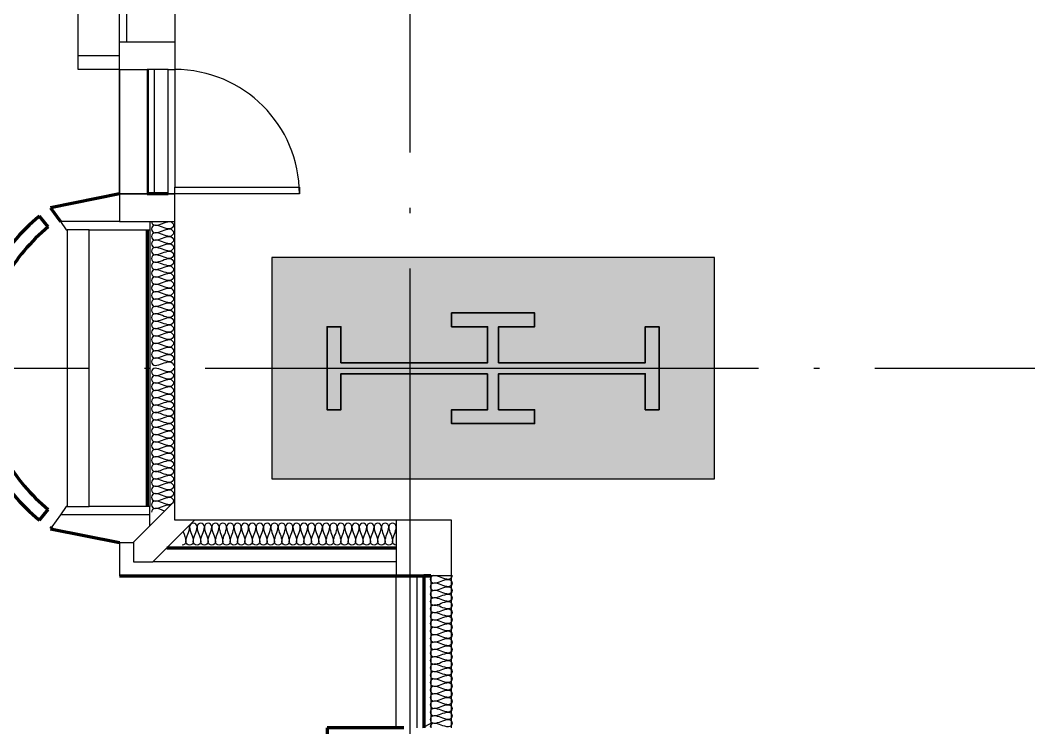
# Model space of a CAD drawing. Header units: millimetres. Extents: x 11476074 to 24729458, y -1239991 to 2813188.
# Drawn here: x 12556888 to 12560533, y 367813 to 370371 of the extents above; entities that cross this region are included whole.
import ezdxf

# ---------------------------------------------------------------- set-up
doc = ezdxf.new("R2010")
doc.units = ezdxf.units.MM
doc.header["$LTSCALE"] = 1000
doc.linetypes.add('DOTE', pattern=[2.42, 2, -0.2, 0.02, -0.2])
for name, color, linetype in [('A-AXIS', 18, 'DOTE'), ('A-DETL-0001', 1, 'Continuous'), ('A-GLAZ', 4, 'Continuous'), ('G-RCZ-CONLine', 5, 'Continuous'), ('PUB_HATCH', 8, 'Continuous'), ('排水沟', 133, 'Continuous')]:
    doc.layers.add(name, color=color, linetype=linetype)
for name, color, linetype, lineweight in [('A-GENM', 2, 'Continuous', 70), ('A-GENM-PROJ', 2, 'Continuous', 25), ('A-GLAZ-PROJ', 2, 'Continuous', 25), ('钢柱', 51, 'Continuous', 35)]:
    doc.layers.add(name, color=color, linetype=linetype, lineweight=lineweight)

# ---------------------------------------------------------------- blocks, each defined once
blk = doc.blocks.new('FO-Exterior Column FULL - FO-Exterior Column FULL-4205894-850_L52 HOTEL')
at = {"layer": 'A-GENM'}
for p, q in [((25, 599.6), (-25, 599.6)), ((-25, 599.6), (-25, 399.6)), ((25, 399.6), (25, 599.6)), ((-75, 494.9), (-75, 545.2)), ((75, 545.2), (75, 494.9)), ((-304, 480.9), (-282.7, 435.7)), ((282.7, 435.7), (304, 480.9)), ((-324, 414.4), (-348.5, 458)), ((348.5, 458), (324, 414.4)), ((-25, 399.6), (25, 399.6)), ((-549.6, 289.3), (-510.9, 257.6)), ((510.9, 257.6), (549.6, 289.3)), ((-580.2, 249.1), (-630, -0.1)), ((-574.3, 244.9), (-580.2, 249.1)), ((580.2, 249.1), (529.9, 213.5)), ((629.9, 0), (580.2, 249.1)), ((500, -100.4), (-500, -100.4)), ((630, -175.2), (630, -100))]:
    blk.add_line(p, q, dxfattribs=at)
for radius, start, end in [(711.1, 96.057, 115.3158), (711.1, 64.6842, 83.943), (661.1, 96.517, 115.3158), (661.1, 64.6842, 83.483), (711.1, 119.3446, 140.6106), (711.1, 39.3894, 60.6554), (661.1, 119.3446, 140.6107), (661.1, 39.3893, 60.6554)]:
    blk.add_arc((0, -161.9), radius, start, end, dxfattribs=at)
blk = doc.blocks.new('FO-CORNER LOUVERS - FO-CORNER LOUVERS 1000-5059478-850_L52 HOTEL')
at = {"layer": 'A-GENM'}
for p, q in [((0, 1099.9), (0, 99.9)), ((100, 100), (100, 929.4)), ((-550, 350), (-600, 350)), ((-600, 350), (-600, 72.6)), ((-550, 72.7), (-550, 350)), ((0, 99.9), (0, -25.1)), ((-619.8, 61.7), (-650, 61.7)), ((-650, 61.7), (-650, -100)), ((0, -0.1), (-549.9, -0.1)), ((0, -25.1), (0, -0.1))]:
    blk.add_line(p, q, dxfattribs=at)
at = {"layer": 'A-GENM-PROJ'}
for p, q in [((-550, 99.9), (0, 99.9)), ((0, 24.9), (-549.9, 24.9))]:
    blk.add_line(p, q, dxfattribs=at)
blk = doc.blocks.new('FO-Vision Panels-Corner - Regular 2-V27-850_L52 HOTEL')
at = {"layer": 'A-GLAZ'}
for p, q in [((845.4, 0), (-845.4, 0)), ((-845.4, 0), (-845.4, -25)), ((845.4, -25), (845.4, 0)), ((-810.4, -25), (-845.4, -25)), ((-845.4, -25), (-845.4, -26.4)), ((-845.4, -25), (787.4, -25)), ((845.4, -25), (834.2, -25)), ((834.2, -25), (845.4, -25)), ((845.4, -30.9), (845.4, -25)), ((845.4, -141.5), (845.4, -107))]:
    blk.add_line(p, q, dxfattribs=at)
at = {"layer": 'A-GLAZ-PROJ'}
for p, q in [((-845.4, 0), (-845.4, 20)), ((-845.4, 20), (845.4, 20)), ((845.4, 20), (845.4, 0)), ((-759.6, -200), (682.9, -200))]:
    blk.add_line(p, q, dxfattribs=at)
blk = doc.blocks.new('FO-Vision _ Louver_updated - 150 Spacing -HOTEL 1000 SPAN-4956676-850_L52 HOTEL')
at = {"layer": 'A-GENM-PROJ'}
blk.add_line((675, 0), (1125, 0), dxfattribs=at)
at = {"layer": 'A-GLAZ'}
for p, q in [((675, 150), (625, 150)), ((625, 150), (625, -0.1)), ((675, -0.1), (675, 150)), ((625, 0), (-1175, 0)), ((-1175, 0), (-1175, -25)), ((-1125, -25), (-1175, -25)), ((-1175, -25), (575, -25)), ((1125, -105), (675, -105)), ((675, -125), (1125, -125))]:
    blk.add_line(p, q, dxfattribs=at)
at = {"layer": 'A-GLAZ-PROJ'}
for p, q in [((-1175, 0), (-1175, 150)), ((625, 150), (-1175, 150)), ((-1125, -200), (575, -200))]:
    blk.add_line(p, q, dxfattribs=at)
blk = doc.blocks.new('GP_POLY FOSHAN_SHELL_rvt-2-200_L05-13_ 16-25')
at = {"layer": 'A-DETL-0001'}
for p, q in [((-62749.9, 23679.9), (-62549.9, 23679.9)), ((-62749.9, 23579.9), (-62749.9, 23679.9)), ((-62549.9, 23679.9), (-62549.9, 23579.9)), ((-62749.9, 23129.9), (-62749.9, 23579.9)), ((-62749.9, 23579.9), (-62649.9, 23579.9)), ((-62574.7, 23579.9), (-62649.9, 23579.9)), ((-62649.9, 23579.9), (-62649.9, 23129.9)), ((-62574.7, 23579.9), (-62549.9, 23579.9)), ((-62574.7, 23129.9), (-62574.7, 23579.9)), ((-62549.9, 23579.9), (-62549.9, 23154.8)), ((-62549.9, 23130), (-62549.9, 23154.8)), ((-62549.9, 23154.8), (-62100, 23154.8)), ((-62100, 23154.8), (-62100, 23130)), ((-62750, 23130), (-62550, 23130)), ((-62750, 23129.9), (-62750, 23029.9)), ((-62649.9, 23129.9), (-62749.9, 23129.9)), ((-62649.9, 23129.9), (-62574.7, 23129.9)), ((-62549.9, 23129.9), (-62574.7, 23129.9)), ((-62550, 23029.9), (-62550, 23129.9)), ((-62100, 23130), (-62549.9, 23130)), ((-62750, 23029.9), (-62963.4, 23029.9)), ((-62963.4, 23029.9), (-62942.3, 23000)), ((-62750, 23029.9), (-62550, 23029.9)), ((-62640, 23029.9), (-62640, 22499.9)), ((-62550, 22499.9), (-62550, 23029.9)), ((-62942.3, 23000), (-62939.7, 23000)), ((-62859.7, 23000), (-62939.7, 23000)), ((-62939.7, 23000), (-62939.7, 22500)), ((-62859.7, 23000), (-62640, 23000)), ((-62859.7, 22500), (-62859.7, 23000)), ((-62939.7, 22500), (-62939.7, 22000)), ((-62859.7, 22000), (-62859.7, 22500)), ((-62640, 22499.9), (-62640, 22000)), ((-62550, 22020.8), (-62550, 22499.9)), ((-62550, 22020.8), (-62699.9, 21870.9)), ((-62550, 21950.1), (-62550, 22020.8)), ((-62942.3, 22000), (-62963.4, 21970.2)), ((-62939.7, 22000), (-62942.3, 22000)), ((-62939.7, 22000), (-62859.7, 22000)), ((-62640, 22000), (-62859.7, 22000)), ((-62640, 21970.2), (-62640, 22000)), ((-62963.5, 21970.2), (-62994.7, 21926.2)), ((-62640, 21970.2), (-62963.5, 21970.2)), ((-62640, 21930.8), (-62640, 21970.2)), ((-62629.3, 21800), (-62479.3, 21950.1)), ((-62479.3, 21950.1), (-62550, 21950.1)), ((-61750, 21950.1), (-62479.3, 21950.1)), ((-61550, 21950.1), (-61750, 21950.1)), ((-61750, 21950.1), (-61750, 21750.1)), ((-61550, 21750.1), (-61550, 21950.1)), ((-62991.6, 21918.4), (-62749.6, 21870.2)), ((-62749.9, 21870.2), (-62749.9, 21750)), ((-62749.6, 21870.2), (-62699.9, 21870.2)), ((-62699.9, 21870.9), (-62699.9, 21800)), ((-62579.3, 21850.1), (-61750, 21850.1)), ((-62699.9, 21800), (-62629.3, 21800)), ((-61750, 21800), (-62629.3, 21800)), ((-62749.9, 21750), (-61750, 21750)), ((-61750, 21750.1), (-61550, 21750.1)), ((-61624.9, 21750.1), (-61624.9, 21200.1)), ((-61550, 21200.1), (-61550, 21750.1))]:
    blk.add_line(p, q, dxfattribs=at)
for centre, radius, start, end in [((-62549.9, 23129.9), 449.9, 0.0149, 90), ((-62990.6, 21923.3), 5, 144.6786, 258.7147)]:
    blk.add_arc(centre, radius, start, end, dxfattribs=at)
for points in [[(-62635, 23029.9), (-62635, 23023.6), (-62628, 23016.6), (-62621.7, 23016.6)], [(-62621.7, 23016.6), (-62628, 23016.6), (-62642, 23003.3), (-62628, 22989.9), (-62621.7, 22989.9)], [(-62621.7, 23016.6), (-62603.3, 23016.6), (-62586.7, 23029.9), (-62568.3, 23029.9)], [(-62568.3, 23003.3), (-62586.7, 23003.3), (-62603.3, 23016.6), (-62621.7, 23016.6)], [(-62568.3, 23029.9), (-62562, 23029.9), (-62548, 23016.6), (-62562, 23003.3), (-62568.3, 23003.3)], [(-62621.7, 22989.9), (-62628, 22989.9), (-62642, 22976.6), (-62628, 22963.3), (-62621.7, 22963.3)], [(-62621.7, 22989.9), (-62603.3, 22989.9), (-62586.7, 23003.3), (-62568.3, 23003.3)], [(-62568.3, 22976.6), (-62586.7, 22976.6), (-62603.3, 22989.9), (-62621.7, 22989.9)], [(-62621.7, 22963.3), (-62603.3, 22963.3), (-62586.7, 22976.6), (-62568.3, 22976.6)], [(-62568.3, 23003.3), (-62562, 23003.3), (-62548, 22989.9), (-62562, 22976.6), (-62568.3, 22976.6)], [(-62568.3, 22976.6), (-62562, 22976.6), (-62548, 22963.3), (-62562, 22949.9), (-62568.3, 22949.9)], [(-62621.7, 22963.3), (-62628, 22963.3), (-62642, 22949.9), (-62628, 22936.6), (-62621.7, 22936.6)], [(-62621.7, 22936.6), (-62628, 22936.6), (-62642, 22923.3), (-62628, 22909.9), (-62621.7, 22909.9)], [(-62568.3, 22949.9), (-62586.7, 22949.9), (-62603.3, 22963.3), (-62621.7, 22963.3)], [(-62621.7, 22936.6), (-62603.3, 22936.6), (-62586.7, 22949.9), (-62568.3, 22949.9)], [(-62568.3, 22923.3), (-62586.7, 22923.3), (-62603.3, 22936.6), (-62621.7, 22936.6)], [(-62568.3, 22949.9), (-62562, 22949.9), (-62548, 22936.6), (-62562, 22923.3), (-62568.3, 22923.3)], [(-62621.7, 22909.9), (-62628, 22909.9), (-62642, 22896.6), (-62628, 22883.3), (-62621.7, 22883.3)], [(-62621.7, 22909.9), (-62603.3, 22909.9), (-62586.7, 22923.3), (-62568.3, 22923.3)], [(-62568.3, 22896.6), (-62586.7, 22896.6), (-62603.3, 22909.9), (-62621.7, 22909.9)], [(-62621.7, 22883.3), (-62603.3, 22883.3), (-62586.7, 22896.6), (-62568.3, 22896.6)], [(-62568.3, 22923.3), (-62562, 22923.3), (-62548, 22909.9), (-62562, 22896.6), (-62568.3, 22896.6)], [(-62568.3, 22896.6), (-62562, 22896.6), (-62548, 22883.3), (-62562, 22869.9), (-62568.3, 22869.9)], [(-62621.7, 22883.3), (-62628, 22883.3), (-62642, 22869.9), (-62628, 22856.6), (-62621.7, 22856.6)], [(-62568.3, 22869.9), (-62586.7, 22869.9), (-62603.3, 22883.3), (-62621.7, 22883.3)], [(-62621.7, 22856.6), (-62603.3, 22856.6), (-62586.7, 22869.9), (-62568.3, 22869.9)], [(-62568.3, 22869.9), (-62562, 22869.9), (-62548, 22856.6), (-62562, 22843.3), (-62568.3, 22843.3)], [(-62621.7, 22856.6), (-62628, 22856.6), (-62642, 22843.3), (-62628, 22829.9), (-62621.7, 22829.9)], [(-62621.7, 22829.9), (-62628, 22829.9), (-62642, 22816.6), (-62628, 22803.3), (-62621.7, 22803.3)], [(-62568.3, 22843.3), (-62586.7, 22843.3), (-62603.3, 22856.6), (-62621.7, 22856.6)], [(-62621.7, 22829.9), (-62603.3, 22829.9), (-62586.7, 22843.3), (-62568.3, 22843.3)], [(-62568.3, 22816.6), (-62586.7, 22816.6), (-62603.3, 22829.9), (-62621.7, 22829.9)], [(-62568.3, 22843.3), (-62562, 22843.3), (-62548, 22829.9), (-62562, 22816.6), (-62568.3, 22816.6)], [(-62621.7, 22803.3), (-62628, 22803.3), (-62642, 22789.9), (-62628, 22776.6), (-62621.7, 22776.6)], [(-62621.7, 22803.3), (-62603.3, 22803.3), (-62586.7, 22816.6), (-62568.3, 22816.6)], [(-62568.3, 22789.9), (-62586.7, 22789.9), (-62603.3, 22803.3), (-62621.7, 22803.3)], [(-62621.7, 22776.6), (-62603.3, 22776.6), (-62586.7, 22789.9), (-62568.3, 22789.9)], [(-62568.3, 22816.6), (-62562, 22816.6), (-62548, 22803.3), (-62562, 22789.9), (-62568.3, 22789.9)], [(-62568.3, 22789.9), (-62562, 22789.9), (-62548, 22776.6), (-62562, 22763.3), (-62568.3, 22763.3)], [(-62621.7, 22776.6), (-62628, 22776.6), (-62642, 22763.3), (-62628, 22749.9), (-62621.7, 22749.9)], [(-62621.7, 22749.9), (-62628, 22749.9), (-62642, 22736.6), (-62628, 22723.3), (-62621.7, 22723.3)], [(-62568.3, 22763.3), (-62586.7, 22763.3), (-62603.3, 22776.6), (-62621.7, 22776.6)], [(-62621.7, 22749.9), (-62603.3, 22749.9), (-62586.7, 22763.3), (-62568.3, 22763.3)], [(-62568.3, 22736.6), (-62586.7, 22736.6), (-62603.3, 22749.9), (-62621.7, 22749.9)], [(-62568.3, 22763.3), (-62562, 22763.3), (-62548, 22749.9), (-62562, 22736.6), (-62568.3, 22736.6)], [(-62621.7, 22723.3), (-62628, 22723.3), (-62642, 22709.9), (-62628, 22696.6), (-62621.7, 22696.6)], [(-62621.7, 22723.3), (-62603.3, 22723.3), (-62586.7, 22736.6), (-62568.3, 22736.6)], [(-62568.3, 22709.9), (-62586.7, 22709.9), (-62603.3, 22723.3), (-62621.7, 22723.3)], [(-62568.3, 22736.6), (-62562, 22736.6), (-62548, 22723.3), (-62562, 22709.9), (-62568.3, 22709.9)], [(-62621.7, 22696.6), (-62628, 22696.6), (-62642, 22683.3), (-62628, 22669.9), (-62621.7, 22669.9)], [(-62621.7, 22696.6), (-62603.3, 22696.6), (-62586.7, 22709.9), (-62568.3, 22709.9)], [(-62568.3, 22683.3), (-62586.7, 22683.3), (-62603.3, 22696.6), (-62621.7, 22696.6)], [(-62621.7, 22669.9), (-62603.3, 22669.9), (-62586.7, 22683.3), (-62568.3, 22683.3)], [(-62568.3, 22709.9), (-62562, 22709.9), (-62548, 22696.6), (-62562, 22683.3), (-62568.3, 22683.3)], [(-62568.3, 22683.3), (-62562, 22683.3), (-62548, 22669.9), (-62562, 22656.6), (-62568.3, 22656.6)], [(-62621.7, 22669.9), (-62628, 22669.9), (-62642, 22656.6), (-62628, 22643.3), (-62621.7, 22643.3)], [(-62621.7, 22643.3), (-62628, 22643.3), (-62642, 22629.9), (-62628, 22616.6), (-62621.7, 22616.6)], [(-62568.3, 22656.6), (-62586.7, 22656.6), (-62603.3, 22669.9), (-62621.7, 22669.9)], [(-62621.7, 22643.3), (-62603.3, 22643.3), (-62586.7, 22656.6), (-62568.3, 22656.6)], [(-62568.3, 22629.9), (-62586.7, 22629.9), (-62603.3, 22643.3), (-62621.7, 22643.3)], [(-62568.3, 22656.6), (-62562, 22656.6), (-62548, 22643.3), (-62562, 22629.9), (-62568.3, 22629.9)], [(-62621.7, 22616.6), (-62628, 22616.6), (-62642, 22603.3), (-62628, 22589.9), (-62621.7, 22589.9)], [(-62621.7, 22616.6), (-62603.3, 22616.6), (-62586.7, 22629.9), (-62568.3, 22629.9)], [(-62568.3, 22603.3), (-62586.7, 22603.3), (-62603.3, 22616.6), (-62621.7, 22616.6)], [(-62568.3, 22629.9), (-62562, 22629.9), (-62548, 22616.6), (-62562, 22603.3), (-62568.3, 22603.3)], [(-62621.7, 22589.9), (-62628, 22589.9), (-62642, 22576.6), (-62628, 22563.3), (-62621.7, 22563.3)], [(-62621.7, 22589.9), (-62603.3, 22589.9), (-62586.7, 22603.3), (-62568.3, 22603.3)], [(-62568.3, 22576.6), (-62586.7, 22576.6), (-62603.3, 22589.9), (-62621.7, 22589.9)], [(-62621.7, 22563.3), (-62603.3, 22563.3), (-62586.7, 22576.6), (-62568.3, 22576.6)], [(-62568.3, 22603.3), (-62562, 22603.3), (-62548, 22589.9), (-62562, 22576.6), (-62568.3, 22576.6)], [(-62568.3, 22576.6), (-62562, 22576.6), (-62548, 22563.3), (-62562, 22549.9), (-62568.3, 22549.9)], [(-62621.7, 22563.3), (-62628, 22563.3), (-62642, 22549.9), (-62628, 22536.6), (-62621.7, 22536.6)], [(-62621.7, 22536.6), (-62628, 22536.6), (-62642, 22523.3), (-62628, 22509.9), (-62621.7, 22509.9)], [(-62568.3, 22549.9), (-62586.7, 22549.9), (-62603.3, 22563.3), (-62621.7, 22563.3)], [(-62621.7, 22536.6), (-62603.3, 22536.6), (-62586.7, 22549.9), (-62568.3, 22549.9)], [(-62568.3, 22523.3), (-62586.7, 22523.3), (-62603.3, 22536.6), (-62621.7, 22536.6)], [(-62568.3, 22549.9), (-62562, 22549.9), (-62548, 22536.6), (-62562, 22523.3), (-62568.3, 22523.3)], [(-62621.7, 22499.9), (-62628, 22499.9), (-62642, 22486.6), (-62628, 22473.3), (-62621.7, 22473.3)], [(-62621.7, 22509.9), (-62603.3, 22509.9), (-62586.7, 22523.3), (-62568.3, 22523.3)], [(-62568.3, 22486.6), (-62586.7, 22486.6), (-62603.3, 22499.9), (-62621.7, 22499.9)], [(-62568.3, 22523.3), (-62562, 22523.3), (-62555, 22516.2), (-62555, 22509.9)], [(-62555, 22499.9), (-62555, 22493.7), (-62562, 22486.6), (-62568.3, 22486.6)], [(-62621.7, 22473.3), (-62628, 22473.3), (-62642, 22459.9), (-62628, 22446.6), (-62621.7, 22446.6)], [(-62621.7, 22473.3), (-62603.3, 22473.3), (-62586.7, 22486.6), (-62568.3, 22486.6)], [(-62568.3, 22459.9), (-62586.7, 22459.9), (-62603.3, 22473.3), (-62621.7, 22473.3)], [(-62621.7, 22446.6), (-62603.3, 22446.6), (-62586.7, 22459.9), (-62568.3, 22459.9)], [(-62568.3, 22486.6), (-62562, 22486.6), (-62548, 22473.3), (-62562, 22459.9), (-62568.3, 22459.9)], [(-62568.3, 22459.9), (-62562, 22459.9), (-62548, 22446.6), (-62562, 22433.3), (-62568.3, 22433.3)], [(-62621.7, 22446.6), (-62628, 22446.6), (-62642, 22433.3), (-62628, 22419.9), (-62621.7, 22419.9)], [(-62568.3, 22433.3), (-62586.7, 22433.3), (-62603.3, 22446.6), (-62621.7, 22446.6)], [(-62621.7, 22419.9), (-62603.3, 22419.9), (-62586.7, 22433.3), (-62568.3, 22433.3)], [(-62568.3, 22433.3), (-62562, 22433.3), (-62548, 22419.9), (-62562, 22406.6), (-62568.3, 22406.6)], [(-62621.7, 22419.9), (-62628, 22419.9), (-62642, 22406.6), (-62628, 22393.3), (-62621.7, 22393.3)], [(-62621.7, 22393.3), (-62628, 22393.3), (-62642, 22379.9), (-62628, 22366.6), (-62621.7, 22366.6)], [(-62568.3, 22406.6), (-62586.7, 22406.6), (-62603.3, 22419.9), (-62621.7, 22419.9)], [(-62621.7, 22393.3), (-62603.3, 22393.3), (-62586.7, 22406.6), (-62568.3, 22406.6)], [(-62568.3, 22379.9), (-62586.7, 22379.9), (-62603.3, 22393.3), (-62621.7, 22393.3)], [(-62568.3, 22406.6), (-62562, 22406.6), (-62548, 22393.3), (-62562, 22379.9), (-62568.3, 22379.9)], [(-62621.7, 22366.6), (-62628, 22366.6), (-62642, 22353.3), (-62628, 22339.9), (-62621.7, 22339.9)], [(-62621.7, 22366.6), (-62603.3, 22366.6), (-62586.7, 22379.9), (-62568.3, 22379.9)], [(-62568.3, 22353.3), (-62586.7, 22353.3), (-62603.3, 22366.6), (-62621.7, 22366.6)], [(-62621.7, 22339.9), (-62603.3, 22339.9), (-62586.7, 22353.3), (-62568.3, 22353.3)], [(-62568.3, 22379.9), (-62562, 22379.9), (-62548, 22366.6), (-62562, 22353.3), (-62568.3, 22353.3)], [(-62568.3, 22353.3), (-62562, 22353.3), (-62548, 22339.9), (-62562, 22326.6), (-62568.3, 22326.6)], [(-62621.7, 22339.9), (-62628, 22339.9), (-62642, 22326.6), (-62628, 22313.3), (-62621.7, 22313.3)], [(-62621.7, 22313.3), (-62628, 22313.3), (-62642, 22299.9), (-62628, 22286.6), (-62621.7, 22286.6)], [(-62568.3, 22326.6), (-62586.7, 22326.6), (-62603.3, 22339.9), (-62621.7, 22339.9)], [(-62621.7, 22313.3), (-62603.3, 22313.3), (-62586.7, 22326.6), (-62568.3, 22326.6)], [(-62568.3, 22299.9), (-62586.7, 22299.9), (-62603.3, 22313.3), (-62621.7, 22313.3)], [(-62568.3, 22326.6), (-62562, 22326.6), (-62548, 22313.3), (-62562, 22299.9), (-62568.3, 22299.9)], [(-62621.7, 22286.6), (-62628, 22286.6), (-62642, 22273.3), (-62628, 22259.9), (-62621.7, 22259.9)], [(-62621.7, 22286.6), (-62603.3, 22286.6), (-62586.7, 22299.9), (-62568.3, 22299.9)], [(-62568.3, 22273.3), (-62586.7, 22273.3), (-62603.3, 22286.6), (-62621.7, 22286.6)], [(-62568.3, 22299.9), (-62562, 22299.9), (-62548, 22286.6), (-62562, 22273.3), (-62568.3, 22273.3)], [(-62621.7, 22259.9), (-62628, 22259.9), (-62642, 22246.6), (-62628, 22233.3), (-62621.7, 22233.3)], [(-62621.7, 22259.9), (-62603.3, 22259.9), (-62586.7, 22273.3), (-62568.3, 22273.3)], [(-62568.3, 22246.6), (-62586.7, 22246.6), (-62603.3, 22259.9), (-62621.7, 22259.9)], [(-62621.7, 22233.3), (-62603.3, 22233.3), (-62586.7, 22246.6), (-62568.3, 22246.6)], [(-62568.3, 22273.3), (-62562, 22273.3), (-62548, 22259.9), (-62562, 22246.6), (-62568.3, 22246.6)], [(-62568.3, 22246.6), (-62562, 22246.6), (-62548, 22233.3), (-62562, 22219.9), (-62568.3, 22219.9)], [(-62621.7, 22233.3), (-62628, 22233.3), (-62642, 22219.9), (-62628, 22206.6), (-62621.7, 22206.6)], [(-62621.7, 22206.6), (-62628, 22206.6), (-62642, 22193.3), (-62628, 22179.9), (-62621.7, 22179.9)], [(-62568.3, 22219.9), (-62586.7, 22219.9), (-62603.3, 22233.3), (-62621.7, 22233.3)], [(-62621.7, 22206.6), (-62603.3, 22206.6), (-62586.7, 22219.9), (-62568.3, 22219.9)], [(-62568.3, 22193.3), (-62586.7, 22193.3), (-62603.3, 22206.6), (-62621.7, 22206.6)], [(-62568.3, 22219.9), (-62562, 22219.9), (-62548, 22206.6), (-62562, 22193.3), (-62568.3, 22193.3)], [(-62621.7, 22179.9), (-62628, 22179.9), (-62642, 22166.6), (-62628, 22153.3), (-62621.7, 22153.3)], [(-62621.7, 22179.9), (-62603.3, 22179.9), (-62586.7, 22193.3), (-62568.3, 22193.3)], [(-62568.3, 22166.6), (-62586.7, 22166.6), (-62603.3, 22179.9), (-62621.7, 22179.9)], [(-62621.7, 22153.3), (-62603.3, 22153.3), (-62586.7, 22166.6), (-62568.3, 22166.6)], [(-62568.3, 22193.3), (-62562, 22193.3), (-62548, 22179.9), (-62562, 22166.6), (-62568.3, 22166.6)], [(-62568.3, 22166.6), (-62562, 22166.6), (-62548, 22153.3), (-62562, 22139.9), (-62568.3, 22139.9)], [(-62621.7, 22153.3), (-62628, 22153.3), (-62642, 22139.9), (-62628, 22126.6), (-62621.7, 22126.6)], [(-62568.3, 22139.9), (-62586.7, 22139.9), (-62603.3, 22153.3), (-62621.7, 22153.3)], [(-62621.7, 22126.6), (-62603.3, 22126.6), (-62586.7, 22139.9), (-62568.3, 22139.9)], [(-62568.3, 22139.9), (-62562, 22139.9), (-62548, 22126.6), (-62562, 22113.3), (-62568.3, 22113.3)], [(-62621.7, 22126.6), (-62628, 22126.6), (-62642, 22113.3), (-62628, 22099.9), (-62621.7, 22099.9)], [(-62621.7, 22099.9), (-62628, 22099.9), (-62642, 22086.6), (-62628, 22073.3), (-62621.7, 22073.3)], [(-62568.3, 22113.3), (-62586.7, 22113.3), (-62603.3, 22126.6), (-62621.7, 22126.6)], [(-62621.7, 22099.9), (-62603.3, 22099.9), (-62586.7, 22113.3), (-62568.3, 22113.3)], [(-62568.3, 22086.6), (-62586.7, 22086.6), (-62603.3, 22099.9), (-62621.7, 22099.9)], [(-62568.3, 22113.3), (-62562, 22113.3), (-62548, 22099.9), (-62562, 22086.6), (-62568.3, 22086.6)], [(-62621.7, 22073.3), (-62628, 22073.3), (-62642, 22059.9), (-62628, 22046.6), (-62621.7, 22046.6)], [(-62621.7, 22073.3), (-62603.3, 22073.3), (-62586.7, 22086.6), (-62568.3, 22086.6)], [(-62568.3, 22059.9), (-62586.7, 22059.9), (-62603.3, 22073.3), (-62621.7, 22073.3)], [(-62621.7, 22046.6), (-62603.3, 22046.6), (-62586.7, 22059.9), (-62568.3, 22059.9)], [(-62568.3, 22086.6), (-62562, 22086.6), (-62548, 22073.3), (-62562, 22059.9), (-62568.3, 22059.9)], [(-62568.3, 22059.9), (-62562, 22059.9), (-62548, 22046.6), (-62562, 22033.3), (-62568.3, 22033.3)], [(-62621.7, 22046.6), (-62628, 22046.6), (-62642, 22033.3), (-62628, 22019.9), (-62621.7, 22019.9)], [(-62568.3, 22033.3), (-62586.7, 22033.3), (-62603.3, 22046.6), (-62621.7, 22046.6)], [(-62621.7, 22019.9), (-62603.3, 22019.9), (-62586.7, 22033.3), (-62568.3, 22033.3)], [(-62621.7, 22019.9), (-62628, 22019.9), (-62642, 22006.6), (-62628, 21993.3), (-62621.7, 21993.3)], [(-62621.7, 21993.3), (-62628, 21993.3), (-62635, 21986.2), (-62635, 21979.9)], [(-62568.3, 22006.6), (-62586.7, 22006.6), (-62603.3, 22019.9), (-62621.7, 22019.9)], [(-62621.7, 21993.3), (-62603.3, 21993.3), (-62586.7, 22006.6), (-62568.3, 22006.6)], [(-62587.1, 21983.7), (-62598.5, 21987.6), (-62609.7, 21993.3), (-62621.7, 21993.3)], [(-62560.5, 22009.7), (-62562.8, 22007.8), (-62565.7, 22006.6), (-62568.3, 22006.6)], [(-62568.3, 22006.6), (-62567.3, 22006.6), (-62566.3, 22006.4), (-62565.3, 22006.1)], [(-62510, 21873.4), (-62510, 21891.7), (-62496.7, 21908.4), (-62496.7, 21926.7)], [(-62496.7, 21926.7), (-62496.7, 21928.2), (-62497, 21929.6), (-62497.6, 21931)], [(-62470, 21926.7), (-62470, 21933), (-62483.3, 21947.1), (-62496.7, 21933), (-62496.7, 21926.7)], [(-62496.7, 21926.7), (-62496.7, 21908.4), (-62483.3, 21891.7), (-62483.3, 21873.4)], [(-62483.3, 21873.4), (-62483.3, 21891.7), (-62470, 21908.4), (-62470, 21926.7)], [(-62443.3, 21926.7), (-62443.3, 21933), (-62456.7, 21947.1), (-62470, 21933), (-62470, 21926.7)], [(-62470, 21926.7), (-62470, 21908.4), (-62456.7, 21891.7), (-62456.7, 21873.4)], [(-62456.7, 21873.4), (-62456.7, 21891.7), (-62443.3, 21908.4), (-62443.3, 21926.7)], [(-62416.7, 21926.7), (-62416.7, 21933), (-62430, 21947.1), (-62443.3, 21933), (-62443.3, 21926.7)], [(-62443.3, 21926.7), (-62443.3, 21908.4), (-62430, 21891.7), (-62430, 21873.4)], [(-62430, 21873.4), (-62430, 21891.7), (-62416.7, 21908.4), (-62416.7, 21926.7)], [(-62390, 21926.7), (-62390, 21933), (-62403.3, 21947.1), (-62416.7, 21933), (-62416.7, 21926.7)], [(-62416.7, 21926.7), (-62416.7, 21908.4), (-62403.3, 21891.7), (-62403.3, 21873.4)], [(-62403.3, 21873.4), (-62403.3, 21891.7), (-62390, 21908.4), (-62390, 21926.7)], [(-62363.3, 21926.7), (-62363.3, 21933), (-62376.7, 21947.1), (-62390, 21933), (-62390, 21926.7)], [(-62390, 21926.7), (-62390, 21908.4), (-62376.7, 21891.7), (-62376.7, 21873.4)], [(-62376.7, 21873.4), (-62376.7, 21891.7), (-62363.3, 21908.4), (-62363.3, 21926.7)], [(-62336.7, 21926.7), (-62336.7, 21933), (-62350, 21947.1), (-62363.3, 21933), (-62363.3, 21926.7)], [(-62363.3, 21926.7), (-62363.3, 21908.4), (-62350, 21891.7), (-62350, 21873.4)], [(-62350, 21873.4), (-62350, 21891.7), (-62336.7, 21908.4), (-62336.7, 21926.7)], [(-62310, 21926.7), (-62310, 21933), (-62323.3, 21947.1), (-62336.7, 21933), (-62336.7, 21926.7)], [(-62336.7, 21926.7), (-62336.7, 21908.4), (-62323.3, 21891.7), (-62323.3, 21873.4)], [(-62323.3, 21873.4), (-62323.3, 21891.7), (-62310, 21908.4), (-62310, 21926.7)], [(-62283.3, 21926.7), (-62283.3, 21933), (-62296.7, 21947.1), (-62310, 21933), (-62310, 21926.7)], [(-62310, 21926.7), (-62310, 21908.4), (-62296.7, 21891.7), (-62296.7, 21873.4)], [(-62296.7, 21873.4), (-62296.7, 21891.7), (-62283.3, 21908.4), (-62283.3, 21926.7)], [(-62256.7, 21926.7), (-62256.7, 21933), (-62270, 21947.1), (-62283.3, 21933), (-62283.3, 21926.7)], [(-62283.3, 21926.7), (-62283.3, 21908.4), (-62270, 21891.7), (-62270, 21873.4)], [(-62270, 21873.4), (-62270, 21891.7), (-62256.7, 21908.4), (-62256.7, 21926.7)], [(-62230, 21926.7), (-62230, 21933), (-62243.3, 21947.1), (-62256.7, 21933), (-62256.7, 21926.7)], [(-62256.7, 21926.7), (-62256.7, 21908.4), (-62243.3, 21891.7), (-62243.3, 21873.4)], [(-62243.3, 21873.4), (-62243.3, 21891.7), (-62230, 21908.4), (-62230, 21926.7)], [(-62203.3, 21926.7), (-62203.3, 21933), (-62216.7, 21947.1), (-62230, 21933), (-62230, 21926.7)], [(-62230, 21926.7), (-62230, 21908.4), (-62216.7, 21891.7), (-62216.7, 21873.4)], [(-62216.7, 21873.4), (-62216.7, 21891.7), (-62203.3, 21908.4), (-62203.3, 21926.7)], [(-62176.7, 21926.7), (-62176.7, 21933), (-62190, 21947.1), (-62203.3, 21933), (-62203.3, 21926.7)], [(-62203.3, 21926.7), (-62203.3, 21908.4), (-62190, 21891.7), (-62190, 21873.4)], [(-62190, 21873.4), (-62190, 21891.7), (-62176.7, 21908.4), (-62176.7, 21926.7)], [(-62150, 21926.7), (-62150, 21933), (-62163.3, 21947.1), (-62176.7, 21933), (-62176.7, 21926.7)], [(-62176.7, 21926.7), (-62176.7, 21908.4), (-62163.3, 21891.7), (-62163.3, 21873.4)], [(-62163.3, 21873.4), (-62163.3, 21891.7), (-62150, 21908.4), (-62150, 21926.7)], [(-62123.3, 21926.7), (-62123.3, 21933), (-62136.7, 21947.1), (-62150, 21933), (-62150, 21926.7)], [(-62150, 21926.7), (-62150, 21908.4), (-62136.7, 21891.7), (-62136.7, 21873.4)], [(-62136.7, 21873.4), (-62136.7, 21891.7), (-62123.3, 21908.4), (-62123.3, 21926.7)], [(-62096.7, 21926.7), (-62096.7, 21933), (-62110, 21947.1), (-62123.3, 21933), (-62123.3, 21926.7)], [(-62123.3, 21926.7), (-62123.3, 21908.4), (-62110, 21891.7), (-62110, 21873.4)], [(-62110, 21873.4), (-62110, 21891.7), (-62096.7, 21908.4), (-62096.7, 21926.7)], [(-62070, 21926.7), (-62070, 21933), (-62083.3, 21947.1), (-62096.7, 21933), (-62096.7, 21926.7)], [(-62096.7, 21926.7), (-62096.7, 21908.4), (-62083.3, 21891.7), (-62083.3, 21873.4)], [(-62083.3, 21873.4), (-62083.3, 21891.7), (-62070, 21908.4), (-62070, 21926.7)], [(-62043.3, 21926.7), (-62043.3, 21933), (-62056.7, 21947.1), (-62070, 21933), (-62070, 21926.7)], [(-62070, 21926.7), (-62070, 21908.4), (-62056.7, 21891.7), (-62056.7, 21873.4)], [(-62056.7, 21873.4), (-62056.7, 21891.7), (-62043.3, 21908.4), (-62043.3, 21926.7)], [(-62016.7, 21926.7), (-62016.7, 21933), (-62030, 21947.1), (-62043.3, 21933), (-62043.3, 21926.7)], [(-62043.3, 21926.7), (-62043.3, 21908.4), (-62030, 21891.7), (-62030, 21873.4)], [(-62030, 21873.4), (-62030, 21891.7), (-62016.7, 21908.4), (-62016.7, 21926.7)], [(-61990, 21926.7), (-61990, 21933), (-62003.3, 21947.1), (-62016.7, 21933), (-62016.7, 21926.7)], [(-62016.7, 21926.7), (-62016.7, 21908.4), (-62003.3, 21891.7), (-62003.3, 21873.4)], [(-62003.3, 21873.4), (-62003.3, 21891.7), (-61990, 21908.4), (-61990, 21926.7)], [(-61963.3, 21926.7), (-61963.3, 21933), (-61976.7, 21947.1), (-61990, 21933), (-61990, 21926.7)], [(-61990, 21926.7), (-61990, 21908.4), (-61976.7, 21891.7), (-61976.7, 21873.4)], [(-61976.7, 21873.4), (-61976.7, 21891.7), (-61963.3, 21908.4), (-61963.3, 21926.7)], [(-61936.7, 21926.7), (-61936.7, 21933), (-61950, 21947.1), (-61963.3, 21933), (-61963.3, 21926.7)], [(-61963.3, 21926.7), (-61963.3, 21908.4), (-61950, 21891.7), (-61950, 21873.4)], [(-61950, 21873.4), (-61950, 21891.7), (-61936.7, 21908.4), (-61936.7, 21926.7)], [(-61910, 21926.7), (-61910, 21933), (-61923.3, 21947.1), (-61936.7, 21933), (-61936.7, 21926.7)], [(-61936.7, 21926.7), (-61936.7, 21908.4), (-61923.3, 21891.7), (-61923.3, 21873.4)], [(-61923.3, 21873.4), (-61923.3, 21891.7), (-61910, 21908.4), (-61910, 21926.7)], [(-61883.3, 21926.7), (-61883.3, 21933), (-61896.7, 21947.1), (-61910, 21933), (-61910, 21926.7)], [(-61910, 21926.7), (-61910, 21908.4), (-61896.7, 21891.7), (-61896.7, 21873.4)], [(-61896.7, 21873.4), (-61896.7, 21891.7), (-61883.3, 21908.4), (-61883.3, 21926.7)], [(-61856.7, 21926.7), (-61856.7, 21933), (-61870, 21947.1), (-61883.3, 21933), (-61883.3, 21926.7)], [(-61883.3, 21926.7), (-61883.3, 21908.4), (-61870, 21891.7), (-61870, 21873.4)], [(-61870, 21873.4), (-61870, 21891.7), (-61856.7, 21908.4), (-61856.7, 21926.7)], [(-61830, 21926.7), (-61830, 21933), (-61843.3, 21947.1), (-61856.7, 21933), (-61856.7, 21926.7)], [(-61856.7, 21926.7), (-61856.7, 21908.4), (-61843.3, 21891.7), (-61843.3, 21873.4)], [(-61843.3, 21873.4), (-61843.3, 21891.7), (-61830, 21908.4), (-61830, 21926.7)], [(-61803.3, 21926.7), (-61803.3, 21933), (-61816.7, 21947.1), (-61830, 21933), (-61830, 21926.7)], [(-61830, 21926.7), (-61830, 21908.4), (-61816.7, 21891.7), (-61816.7, 21873.4)], [(-61816.7, 21873.4), (-61816.7, 21891.7), (-61803.3, 21908.4), (-61803.3, 21926.7)], [(-61776.7, 21926.7), (-61776.7, 21933), (-61790, 21947.1), (-61803.3, 21933), (-61803.3, 21926.7)], [(-61803.3, 21926.7), (-61803.3, 21908.4), (-61790, 21891.7), (-61790, 21873.4)], [(-61790, 21873.4), (-61790, 21891.7), (-61776.7, 21908.4), (-61776.7, 21926.7)], [(-61750, 21926.7), (-61750, 21933), (-61763.3, 21947.1), (-61776.7, 21933), (-61776.7, 21926.7)], [(-61776.7, 21926.7), (-61776.7, 21908.4), (-61763.3, 21891.7), (-61763.3, 21873.4)], [(-61763.3, 21873.4), (-61763.3, 21891.7), (-61750, 21908.4), (-61750, 21926.7)], [(-62519.9, 21908.8), (-62515.9, 21897.1), (-62510, 21885.6), (-62510, 21873.4)], [(-62510, 21873.4), (-62510, 21867.1), (-62517.1, 21860.1), (-62523.3, 21860.1)], [(-62483.3, 21873.4), (-62483.3, 21867.1), (-62496.7, 21853), (-62510, 21867.1), (-62510, 21873.4)], [(-62456.7, 21873.4), (-62456.7, 21867.1), (-62470, 21853), (-62483.3, 21867.1), (-62483.3, 21873.4)], [(-62430, 21873.4), (-62430, 21867.1), (-62443.3, 21853), (-62456.7, 21867.1), (-62456.7, 21873.4)], [(-62403.3, 21873.4), (-62403.3, 21867.1), (-62416.7, 21853), (-62430, 21867.1), (-62430, 21873.4)], [(-62376.7, 21873.4), (-62376.7, 21867.1), (-62390, 21853), (-62403.3, 21867.1), (-62403.3, 21873.4)], [(-62350, 21873.4), (-62350, 21867.1), (-62363.3, 21853), (-62376.7, 21867.1), (-62376.7, 21873.4)], [(-62323.3, 21873.4), (-62323.3, 21867.1), (-62336.7, 21853), (-62350, 21867.1), (-62350, 21873.4)], [(-62296.7, 21873.4), (-62296.7, 21867.1), (-62310, 21853), (-62323.3, 21867.1), (-62323.3, 21873.4)], [(-62270, 21873.4), (-62270, 21867.1), (-62283.3, 21853), (-62296.7, 21867.1), (-62296.7, 21873.4)], [(-62243.3, 21873.4), (-62243.3, 21867.1), (-62256.7, 21853), (-62270, 21867.1), (-62270, 21873.4)], [(-62216.7, 21873.4), (-62216.7, 21867.1), (-62230, 21853), (-62243.3, 21867.1), (-62243.3, 21873.4)], [(-62190, 21873.4), (-62190, 21867.1), (-62203.3, 21853), (-62216.7, 21867.1), (-62216.7, 21873.4)], [(-62163.3, 21873.4), (-62163.3, 21867.1), (-62176.7, 21853), (-62190, 21867.1), (-62190, 21873.4)], [(-62136.7, 21873.4), (-62136.7, 21867.1), (-62150, 21853), (-62163.3, 21867.1), (-62163.3, 21873.4)], [(-62110, 21873.4), (-62110, 21867.1), (-62123.3, 21853), (-62136.7, 21867.1), (-62136.7, 21873.4)], [(-62083.3, 21873.4), (-62083.3, 21867.1), (-62096.7, 21853), (-62110, 21867.1), (-62110, 21873.4)], [(-62056.7, 21873.4), (-62056.7, 21867.1), (-62070, 21853), (-62083.3, 21867.1), (-62083.3, 21873.4)], [(-62030, 21873.4), (-62030, 21867.1), (-62043.3, 21853), (-62056.7, 21867.1), (-62056.7, 21873.4)], [(-62003.3, 21873.4), (-62003.3, 21867.1), (-62016.7, 21853), (-62030, 21867.1), (-62030, 21873.4)], [(-61976.7, 21873.4), (-61976.7, 21867.1), (-61990, 21853), (-62003.3, 21867.1), (-62003.3, 21873.4)], [(-61950, 21873.4), (-61950, 21867.1), (-61963.3, 21853), (-61976.7, 21867.1), (-61976.7, 21873.4)], [(-61923.3, 21873.4), (-61923.3, 21867.1), (-61936.7, 21853), (-61950, 21867.1), (-61950, 21873.4)], [(-61896.7, 21873.4), (-61896.7, 21867.1), (-61910, 21853), (-61923.3, 21867.1), (-61923.3, 21873.4)], [(-61870, 21873.4), (-61870, 21867.1), (-61883.3, 21853), (-61896.7, 21867.1), (-61896.7, 21873.4)], [(-61843.3, 21873.4), (-61843.3, 21867.1), (-61856.7, 21853), (-61870, 21867.1), (-61870, 21873.4)], [(-61816.7, 21873.4), (-61816.7, 21867.1), (-61830, 21853), (-61843.3, 21867.1), (-61843.3, 21873.4)], [(-61790, 21873.4), (-61790, 21867.1), (-61803.3, 21853), (-61816.7, 21867.1), (-61816.7, 21873.4)], [(-61763.3, 21873.4), (-61763.3, 21867.1), (-61776.7, 21853), (-61790, 21867.1), (-61790, 21873.4)], [(-61750, 21860.1), (-61756.3, 21860.1), (-61763.3, 21867.1), (-61763.3, 21873.4)], [(-61614.1, 21750.1), (-61620.4, 21750.1), (-61634.5, 21736.7), (-61620.4, 21723.4), (-61614.1, 21723.4)], [(-61560.8, 21736.7), (-61579.1, 21736.7), (-61595.8, 21750.1), (-61614.1, 21750.1)], [(-61614.1, 21723.4), (-61595.8, 21723.4), (-61579.1, 21736.7), (-61560.8, 21736.7)], [(-61547.5, 21750.1), (-61547.5, 21743.8), (-61554.5, 21736.7), (-61560.8, 21736.7)], [(-61560.8, 21736.7), (-61554.5, 21736.7), (-61540.4, 21723.4), (-61554.5, 21710.1), (-61560.8, 21710.1)], [(-61614.1, 21723.4), (-61620.4, 21723.4), (-61634.5, 21710.1), (-61620.4, 21696.7), (-61614.1, 21696.7)], [(-61614.1, 21696.7), (-61620.4, 21696.7), (-61634.5, 21683.4), (-61620.4, 21670.1), (-61614.1, 21670.1)], [(-61560.8, 21710.1), (-61579.1, 21710.1), (-61595.8, 21723.4), (-61614.1, 21723.4)], [(-61614.1, 21696.7), (-61595.8, 21696.7), (-61579.1, 21710.1), (-61560.8, 21710.1)], [(-61560.8, 21683.4), (-61579.1, 21683.4), (-61595.8, 21696.7), (-61614.1, 21696.7)], [(-61560.8, 21710.1), (-61554.5, 21710.1), (-61540.4, 21696.7), (-61554.5, 21683.4), (-61560.8, 21683.4)], [(-61614.1, 21670.1), (-61620.4, 21670.1), (-61634.5, 21656.7), (-61620.4, 21643.4), (-61614.1, 21643.4)], [(-61614.1, 21670.1), (-61595.8, 21670.1), (-61579.1, 21683.4), (-61560.8, 21683.4)], [(-61560.8, 21656.7), (-61579.1, 21656.7), (-61595.8, 21670.1), (-61614.1, 21670.1)], [(-61614.1, 21643.4), (-61595.8, 21643.4), (-61579.1, 21656.7), (-61560.8, 21656.7)], [(-61560.8, 21683.4), (-61554.5, 21683.4), (-61540.4, 21670.1), (-61554.5, 21656.7), (-61560.8, 21656.7)], [(-61560.8, 21656.7), (-61554.5, 21656.7), (-61540.4, 21643.4), (-61554.5, 21630.1), (-61560.8, 21630.1)], [(-61614.1, 21643.4), (-61620.4, 21643.4), (-61634.5, 21630.1), (-61620.4, 21616.7), (-61614.1, 21616.7)], [(-61560.8, 21630.1), (-61579.1, 21630.1), (-61595.8, 21643.4), (-61614.1, 21643.4)], [(-61614.1, 21616.7), (-61595.8, 21616.7), (-61579.1, 21630.1), (-61560.8, 21630.1)], [(-61560.8, 21630.1), (-61554.5, 21630.1), (-61540.4, 21616.7), (-61554.5, 21603.4), (-61560.8, 21603.4)], [(-61614.1, 21616.7), (-61620.4, 21616.7), (-61634.5, 21603.4), (-61620.4, 21590.1), (-61614.1, 21590.1)], [(-61614.1, 21590.1), (-61620.4, 21590.1), (-61634.5, 21576.7), (-61620.4, 21563.4), (-61614.1, 21563.4)], [(-61560.8, 21603.4), (-61579.1, 21603.4), (-61595.8, 21616.7), (-61614.1, 21616.7)], [(-61614.1, 21590.1), (-61595.8, 21590.1), (-61579.1, 21603.4), (-61560.8, 21603.4)], [(-61560.8, 21576.7), (-61579.1, 21576.7), (-61595.8, 21590.1), (-61614.1, 21590.1)], [(-61560.8, 21603.4), (-61554.5, 21603.4), (-61540.4, 21590.1), (-61554.5, 21576.7), (-61560.8, 21576.7)], [(-61614.1, 21563.4), (-61620.4, 21563.4), (-61634.5, 21550.1), (-61620.4, 21536.7), (-61614.1, 21536.7)], [(-61614.1, 21563.4), (-61595.8, 21563.4), (-61579.1, 21576.7), (-61560.8, 21576.7)], [(-61560.8, 21550.1), (-61579.1, 21550.1), (-61595.8, 21563.4), (-61614.1, 21563.4)], [(-61614.1, 21536.7), (-61595.8, 21536.7), (-61579.1, 21550.1), (-61560.8, 21550.1)], [(-61560.8, 21576.7), (-61554.5, 21576.7), (-61540.4, 21563.4), (-61554.5, 21550.1), (-61560.8, 21550.1)], [(-61560.8, 21550.1), (-61554.5, 21550.1), (-61540.4, 21536.7), (-61554.5, 21523.4), (-61560.8, 21523.4)], [(-61614.1, 21536.7), (-61620.4, 21536.7), (-61634.5, 21523.4), (-61620.4, 21510.1), (-61614.1, 21510.1)], [(-61614.1, 21510.1), (-61620.4, 21510.1), (-61634.5, 21496.7), (-61620.4, 21483.4), (-61614.1, 21483.4)], [(-61560.8, 21523.4), (-61579.1, 21523.4), (-61595.8, 21536.7), (-61614.1, 21536.7)], [(-61614.1, 21510.1), (-61595.8, 21510.1), (-61579.1, 21523.4), (-61560.8, 21523.4)], [(-61560.8, 21496.7), (-61579.1, 21496.7), (-61595.8, 21510.1), (-61614.1, 21510.1)], [(-61560.8, 21523.4), (-61554.5, 21523.4), (-61540.4, 21510.1), (-61554.5, 21496.7), (-61560.8, 21496.7)], [(-61614.1, 21483.4), (-61620.4, 21483.4), (-61634.5, 21470.1), (-61620.4, 21456.7), (-61614.1, 21456.7)], [(-61614.1, 21483.4), (-61595.8, 21483.4), (-61579.1, 21496.7), (-61560.8, 21496.7)], [(-61560.8, 21470.1), (-61579.1, 21470.1), (-61595.8, 21483.4), (-61614.1, 21483.4)], [(-61560.8, 21496.7), (-61554.5, 21496.7), (-61540.4, 21483.4), (-61554.5, 21470.1), (-61560.8, 21470.1)], [(-61614.1, 21456.7), (-61620.4, 21456.7), (-61634.5, 21443.4), (-61620.4, 21430.1), (-61614.1, 21430.1)], [(-61614.1, 21456.7), (-61595.8, 21456.7), (-61579.1, 21470.1), (-61560.8, 21470.1)], [(-61560.8, 21443.4), (-61579.1, 21443.4), (-61595.8, 21456.7), (-61614.1, 21456.7)], [(-61614.1, 21430.1), (-61595.8, 21430.1), (-61579.1, 21443.4), (-61560.8, 21443.4)], [(-61560.8, 21470.1), (-61554.5, 21470.1), (-61540.4, 21456.7), (-61554.5, 21443.4), (-61560.8, 21443.4)], [(-61560.8, 21443.4), (-61554.5, 21443.4), (-61540.4, 21430.1), (-61554.5, 21416.7), (-61560.8, 21416.7)], [(-61614.1, 21430.1), (-61620.4, 21430.1), (-61634.5, 21416.7), (-61620.4, 21403.4), (-61614.1, 21403.4)], [(-61614.1, 21403.4), (-61620.4, 21403.4), (-61634.5, 21390.1), (-61620.4, 21376.7), (-61614.1, 21376.7)], [(-61560.8, 21416.7), (-61579.1, 21416.7), (-61595.8, 21430.1), (-61614.1, 21430.1)], [(-61614.1, 21403.4), (-61595.8, 21403.4), (-61579.1, 21416.7), (-61560.8, 21416.7)], [(-61560.8, 21390.1), (-61579.1, 21390.1), (-61595.8, 21403.4), (-61614.1, 21403.4)], [(-61560.8, 21416.7), (-61554.5, 21416.7), (-61540.4, 21403.4), (-61554.5, 21390.1), (-61560.8, 21390.1)], [(-61614.1, 21376.7), (-61620.4, 21376.7), (-61634.5, 21363.4), (-61620.4, 21350.1), (-61614.1, 21350.1)], [(-61614.1, 21376.7), (-61595.8, 21376.7), (-61579.1, 21390.1), (-61560.8, 21390.1)], [(-61560.8, 21363.4), (-61579.1, 21363.4), (-61595.8, 21376.7), (-61614.1, 21376.7)], [(-61560.8, 21390.1), (-61554.5, 21390.1), (-61540.4, 21376.7), (-61554.5, 21363.4), (-61560.8, 21363.4)], [(-61614.1, 21350.1), (-61620.4, 21350.1), (-61634.5, 21336.7), (-61620.4, 21323.4), (-61614.1, 21323.4)], [(-61614.1, 21350.1), (-61595.8, 21350.1), (-61579.1, 21363.4), (-61560.8, 21363.4)], [(-61560.8, 21336.7), (-61579.1, 21336.7), (-61595.8, 21350.1), (-61614.1, 21350.1)], [(-61614.1, 21323.4), (-61595.8, 21323.4), (-61579.1, 21336.7), (-61560.8, 21336.7)], [(-61560.8, 21363.4), (-61554.5, 21363.4), (-61540.4, 21350.1), (-61554.5, 21336.7), (-61560.8, 21336.7)], [(-61560.8, 21336.7), (-61554.5, 21336.7), (-61540.4, 21323.4), (-61554.5, 21310.1), (-61560.8, 21310.1)], [(-61614.1, 21323.4), (-61620.4, 21323.4), (-61634.5, 21310.1), (-61620.4, 21296.7), (-61614.1, 21296.7)], [(-61614.1, 21296.7), (-61620.4, 21296.7), (-61634.5, 21283.4), (-61620.4, 21270.1), (-61614.1, 21270.1)], [(-61560.8, 21310.1), (-61579.1, 21310.1), (-61595.8, 21323.4), (-61614.1, 21323.4)], [(-61614.1, 21296.7), (-61595.8, 21296.7), (-61579.1, 21310.1), (-61560.8, 21310.1)], [(-61560.8, 21283.4), (-61579.1, 21283.4), (-61595.8, 21296.7), (-61614.1, 21296.7)], [(-61560.8, 21310.1), (-61554.5, 21310.1), (-61540.4, 21296.7), (-61554.5, 21283.4), (-61560.8, 21283.4)], [(-61614.1, 21270.1), (-61620.4, 21270.1), (-61634.5, 21256.7), (-61620.4, 21243.4), (-61614.1, 21243.4)], [(-61614.1, 21270.1), (-61595.8, 21270.1), (-61579.1, 21283.4), (-61560.8, 21283.4)], [(-61560.8, 21256.7), (-61579.1, 21256.7), (-61595.8, 21270.1), (-61614.1, 21270.1)], [(-61614.1, 21243.4), (-61595.8, 21243.4), (-61579.1, 21256.7), (-61560.8, 21256.7)], [(-61560.8, 21283.4), (-61554.5, 21283.4), (-61540.4, 21270.1), (-61554.5, 21256.7), (-61560.8, 21256.7)], [(-61560.8, 21256.7), (-61554.5, 21256.7), (-61540.4, 21243.4), (-61554.5, 21230.1), (-61560.8, 21230.1)], [(-61614.1, 21243.4), (-61620.4, 21243.4), (-61634.5, 21230.1), (-61620.4, 21216.7), (-61614.1, 21216.7)], [(-61560.8, 21230.1), (-61579.1, 21230.1), (-61595.8, 21243.4), (-61614.1, 21243.4)], [(-61614.1, 21216.7), (-61595.8, 21216.7), (-61579.1, 21230.1), (-61560.8, 21230.1)], [(-61560.8, 21230.1), (-61554.5, 21230.1), (-61540.4, 21216.7), (-61554.5, 21203.4), (-61560.8, 21203.4)], [(-61614.1, 21216.7), (-61620.4, 21216.7), (-61627.5, 21209.7), (-61627.5, 21203.4)], [(-61560.8, 21203.4), (-61579.1, 21203.4), (-61595.8, 21216.7), (-61614.1, 21216.7)]]:
    blk.add_open_spline(points, degree=3, dxfattribs=at)
blk.add_open_spline([(-62568.3, 22033.3), (-62562, 22033.3), (-62552, 22023.8), (-62556.3, 22014.2), (-62558.2, 22011.9)], degree=3, knots=[0, 0, 0, 0, 1.414214, 2.017605, 2.017605, 2.017605, 2.017605], dxfattribs=at)
at = {"layer": 'A-GENM-PROJ', "rotation": 90}
for name, p in [('FO-Exterior Column FULL - FO-Exterior Column FULL-4205894-850_L52 HOTEL', (-62750, 22500)), ('FO-CORNER LOUVERS - FO-CORNER LOUVERS 1000-5059478-850_L52 HOTEL', (-61650, 21749.9))]:
    blk.add_blockref(name, p, dxfattribs=at)
at = {"layer": 'A-GLAZ-PROJ', "xscale": -1, "rotation": 90}
blk.add_blockref('FO-Vision _ Louver_updated - 150 Spacing -HOTEL 1000 SPAN-4956676-850_L52 HOTEL', (-62750, 24254.9), dxfattribs=at)
at = {"layer": 'A-GLAZ-PROJ', "rotation": 117.9340913000168}
blk.add_blockref('FO-Vision Panels-Corner - Regular 2-V27-850_L52 HOTEL', (-61354, 20403), dxfattribs=at)
blk = doc.blocks.new('GP_POLY FOSHAN_SHELL_rvt-3-200_L06-13_16-26')
blk.add_blockref('GP_POLY FOSHAN_SHELL_rvt-2-200_L05-13_ 16-25', (0, 0))
blk = doc.blocks.new('A$C74AF65BF')
at = {"layer": 'PUB_HATCH'}
h = blk.add_hatch(color=256, dxfattribs=at)
h.dxf.hatch_style = 1
h.paths.add_polyline_path([(-7000, -4600), (-7000, -5400), (-5400, -5400), (-5400, -4600)])
h.paths.add_polyline_path([(-7000, -11200), (-7000, -12000), (-5400, -12000), (-5400, -11200)])
h.paths.add_polyline_path([(-7000, -17800), (-7000, -18600), (-5400, -18600), (-5400, -17800)])
h.paths.add_polyline_path([(9400, -33850), (9400, -32050), (10550, -32050), (10550, -33850)])
h.paths.add_polyline_path([(9400, -10950), (9400, -9150), (10550, -9150), (10550, -10950)])
h.paths.add_polyline_path([(22350, -33850), (22350, -32050), (23600, -32050), (23600, -33850)])
h.paths.add_polyline_path([(22350, -10950), (22350, -9150), (23600, -9150), (23600, -10950)])
h.paths.add_polyline_path([(-7000, -24400), (-7000, -25200), (-5400, -25200), (-5400, -24400)])
h.paths.add_polyline_path([(-7000, -31000), (-7000, -31800), (-5400, -31800), (-5400, -31000)])
h.paths.add_polyline_path([(-7000, -37600), (-7000, -38400), (-5400, -38400), (-5400, -37600)])
h.paths.add_polyline_path([(38400, -4600), (38400, -5400), (40000, -5400), (40000, -4600)])
h.paths.add_polyline_path([(38400, -11200), (38400, -12000), (40000, -12000), (40000, -11200)])
h.paths.add_polyline_path([(38400, -17800), (38400, -18600), (40000, -18600), (40000, -17800)])
h.paths.add_polyline_path([(38400, -24400), (38400, -25200), (40000, -25200), (40000, -24400)])
h.paths.add_polyline_path([(38400, -31000), (38400, -31800), (40000, -31800), (40000, -31000)])
h.paths.add_polyline_path([(38400, -37600), (38400, -38400), (40000, -38400), (40000, -37600)])
h.paths.add_polyline_path([(33400, -41900), (32600, -41900), (32600, -43500), (33400, -43500)])
h.paths.add_polyline_path([(26800, -41900), (26000, -41900), (26000, -43500), (26800, -43500)])
h.paths.add_polyline_path([(20200, -41900), (19400, -41900), (19400, -43500), (20200, -43500)])
h.paths.add_polyline_path([(13600, -41900), (12800, -41900), (12800, -43500), (13600, -43500)])
h.paths.add_polyline_path([(7000, -41900), (6200, -41900), (6200, -43500), (7000, -43500)])
h.paths.add_polyline_path([(400, -41900), (-400, -41900), (-400, -43500), (400, -43500)])
h.paths.add_polyline_path([(33400, 500), (32600, 500), (32600, -1100), (33400, -1100)])
h.paths.add_polyline_path([(26800, 500), (26000, 500), (26000, -1100), (26800, -1100)])
h.paths.add_polyline_path([(20200, 500), (19400, 500), (19400, -1100), (20200, -1100)])
h.paths.add_polyline_path([(13600, 500), (12800, 500), (12800, -1100), (13600, -1100)])
h.paths.add_polyline_path([(7000, 500), (6200, 500), (6200, -1100), (7000, -1100)])
h.paths.add_polyline_path([(10550, -28150), (9400, -28150), (9400, -29750), (10550, -29750)])
h.paths.add_polyline_path([(400, 500), (-400, 500), (-400, -1100), (400, -1100)])
at = {"layer": 'G-RCZ-CONLine', "color": 3}
blk.add_lwpolyline([(-7000, -37600), (-7000, -38400), (-5400, -38400), (-5400, -37600)], close=True, dxfattribs=at)
at = {"layer": '钢柱', "color": 2}
blk.add_lwpolyline([(-6220, -38020), (-6750, -38020), (-6750, -38150), (-6800, -38150), (-6800, -37850), (-6750, -37850), (-6750, -37980), (-6220, -37980), (-6220, -37850), (-6350, -37850), (-6350, -37800), (-6050, -37800), (-6050, -37850), (-6180, -37850), (-6180, -37980), (-5650, -37980), (-5650, -37850), (-5600, -37850), (-5600, -38150), (-5650, -38150), (-5650, -38020), (-6180, -38020), (-6180, -38150), (-6050, -38150), (-6050, -38200), (-6350, -38200), (-6350, -38150), (-6220, -38150)], close=True, dxfattribs=at)
blk = doc.blocks.new('qlzw')
at = {"layer": 'A-AXIS'}
for p, q in [((12424866.8, 979989.8, 0), (12424866.8, 1082989.8)), ((12416866.8, 1000989.8), (12486866.8, 1000989.8))]:
    blk.add_line(p, q, dxfattribs=at)

msp = doc.modelspace()

# ---------------------------------------------------------------- block references
msp.add_blockref('GP_POLY FOSHAN_SHELL_rvt-3-200_L06-13_16-26', (12619996.8, 346613.3))
at = {"layer": 'G-RCZ-CONLine', "ltscale": 10}
msp.add_blockref('A$C74AF65BF', (12564796.8, 407113.2), dxfattribs=at)
at = {"layer": '排水沟'}
msp.add_blockref('qlzw', (133430, -631876.5), dxfattribs=at)

doc.saveas('drawing.dxf')
